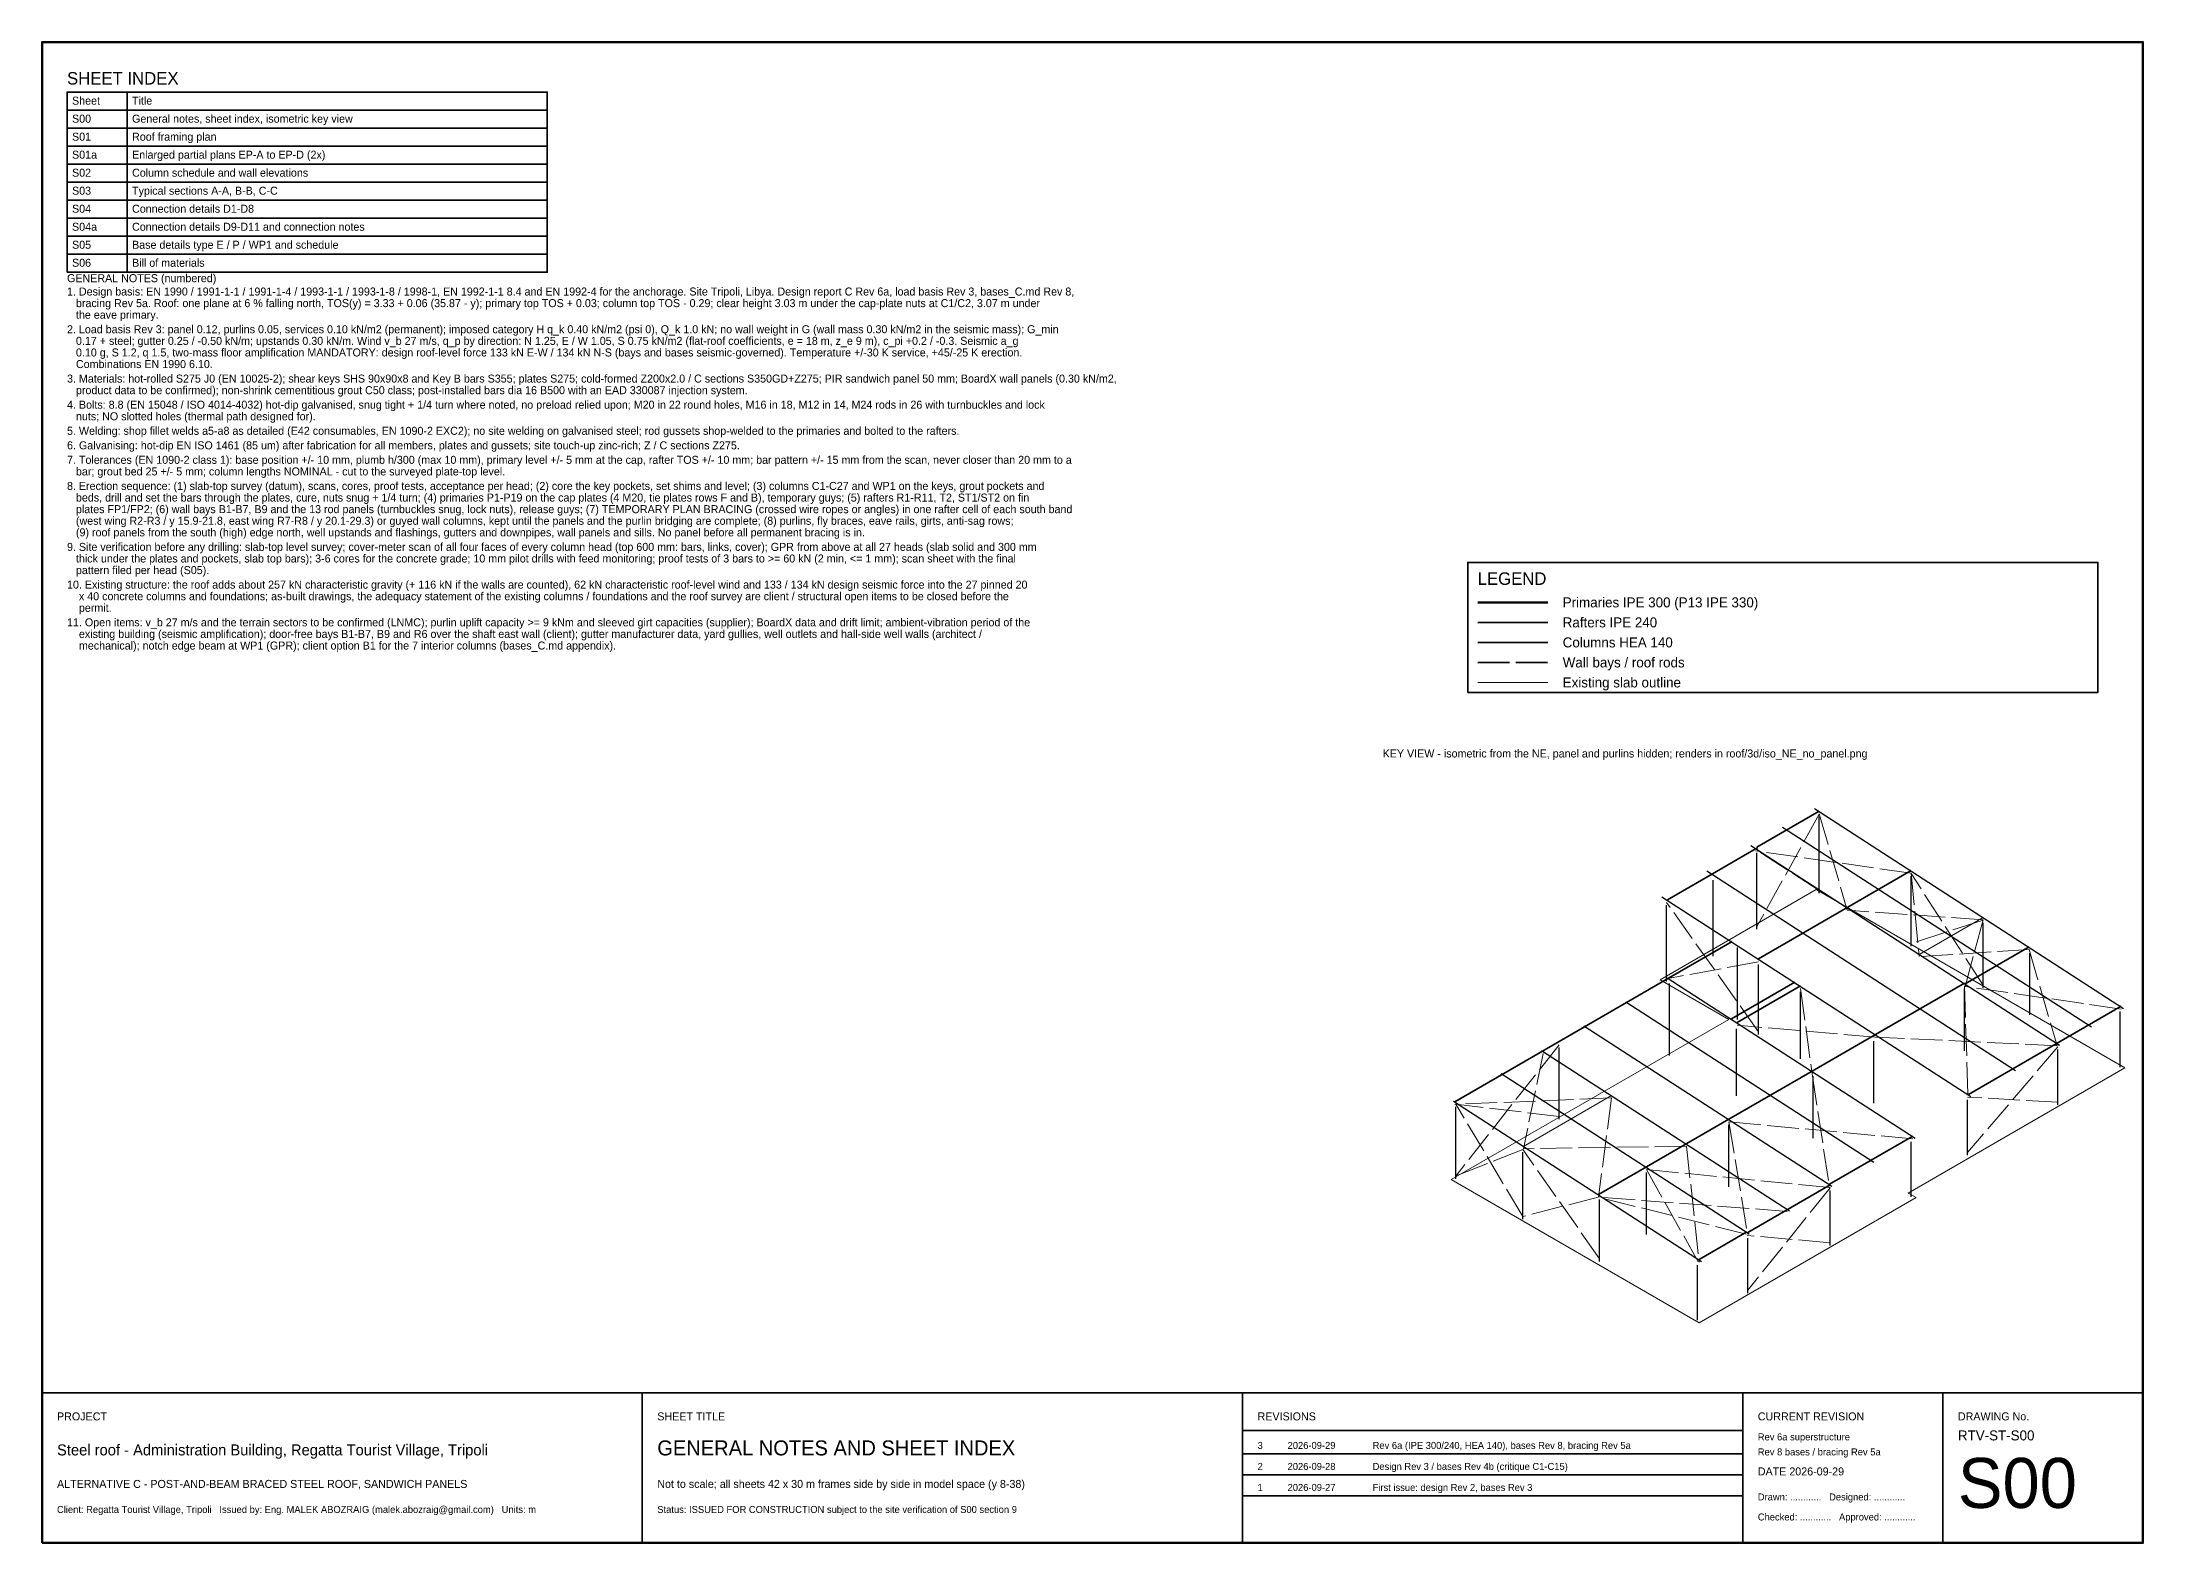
# Model space of a CAD drawing. Header units: metres. Extents: x 10 to 452, y 8 to 38.
# Drawn here: x 10 to 52, y 8 to 38 of the extents above; entities that cross this region are included whole.
import ezdxf

# ---------------------------------------------------------------- set-up
doc = ezdxf.new("R2010")
doc.units = ezdxf.units.M
doc.header["$LTSCALE"] = 0.5
doc.linetypes.add('DASHED', pattern=[1.524, 1.27, -0.254])
for name, color, linetype, lineweight in [('S-BRACE', 6, 'DASHED', 35), ('S-COL', 5, 'CONTINUOUS', 35), ('S-EXIST', 8, 'CONTINUOUS', 15), ('S-PRIM', 1, 'CONTINUOUS', 50), ('S-RAFT', 3, 'CONTINUOUS', 35), ('S-TEXT-DIM', 7, 'CONTINUOUS', 18), ('S-TEXT-NOTE', 7, 'CONTINUOUS', 18), ('S-TITLE', 7, 'CONTINUOUS', 35)]:
    doc.layers.add(name, color=color, linetype=linetype, lineweight=lineweight)

msp = doc.modelspace()

# ---------------------------------------------------------------- linework, layer by layer
at = {"layer": 'S-BRACE', "linetype": 'DASHED'}
msp.add_line((38.7, 25.6), (40.1, 25.6), dxfattribs=at)
at = {"layer": 'S-BRACE', "lineweight": 13}
for p, q in [((45.5295, 22.5664), (44.2825, 20.32)), ((45.5295, 22.5736), (46.0876, 20.6482)), ((45.5295, 21.04), (44.2825, 21.8464)), ((47.3659, 21.3862), (44.2513, 21.8356)), ((47.3659, 21.3862), (47.5249, 19.7188)), ((48.8031, 19.15), (47.3659, 21.379)), ((44.3136, 18.2176), (42.4773, 20.8042)), ((48.8031, 20.4568), (46.0876, 20.6482)), ((48.8031, 20.4496), (47.3659, 19.9798)), ((48.8031, 20.4568), (48.4446, 19.1241)), ((49.7228, 19.8621), (47.5249, 19.7188)), ((49.7228, 19.8621), (50.284, 17.9346)), ((49.7228, 19.8621), (50.284, 17.9346)), ((44.3136, 19.6168), (42.4773, 19.2778)), ((45.1554, 19.0797), (45.3861, 17.3774)), ((48.429, 19.1342), (48.5038, 16.9145)), ((51.5623, 18.6726), (48.4446, 19.1241)), ((51.5623, 18.6726), (48.4446, 19.1241)), ((46.655, 18.11), (43.8865, 18.3471)), ((50.2778, 17.9387), (46.655, 18.11)), ((40.3261, 17.9595), (38.2653, 15.334)), ((40.0081, 17.7831), (39.6153, 15.8811)), ((50.2996, 17.9174), (48.4913, 15.802)), ((45.3861, 17.3774), (45.7322, 15.1158)), ((41.3768, 16.8981), (38.2466, 16.7661)), ((41.3768, 16.8981), (41.1149, 14.9114)), ((50.2996, 16.81), (48.4913, 16.9115)), ((40.3261, 16.5238), (38.2653, 16.7697)), ((39.6028, 14.5258), (38.2653, 16.7697)), ((47.397, 16.077), (43.7213, 16.4162)), ((43.7213, 16.4162), (44.0985, 14.1536)), ((39.6028, 15.8667), (38.2653, 15.334)), ((41.1367, 13.6798), (39.6028, 15.8667)), ((42.8764, 15.9284), (39.6153, 15.8811)), ((42.8764, 15.9284), (43.1258, 13.611)), ((45.7478, 15.1058), (42.072, 15.464)), ((42.072, 15.464), (43.1102, 13.6211)), ((41.1367, 14.9168), (39.6028, 14.5258)), ((44.0673, 14.1737), (41.1149, 14.9114)), ((44.8873, 14.628), (41.1149, 14.9114)), ((45.7478, 15.0986), (44.0985, 13.0498)), ((45.7478, 14.002), (44.0985, 14.1464))]:
    msp.add_line(p, q, dxfattribs=at)
at = {"layer": 'S-COL'}
msp.add_line((38.7, 26), (40.1, 26), dxfattribs=at)
at = {"layer": 'S-COL', "lineweight": 25}
for p, q in [((45.5295, 20.986), (45.5295, 22.5124)), ((44.2825, 20.266), (44.2825, 21.7924)), ((43.4095, 19.726), (43.4095, 21.2502)), ((47.3659, 19.9258), (47.3659, 21.325)), ((42.4773, 19.2238), (42.4773, 20.7502)), ((48.8031, 19.096), (48.8031, 20.3956)), ((43.8959, 18.466), (43.8959, 19.9002)), ((49.7384, 18.556), (49.7384, 19.7908)), ((44.3136, 18.1636), (44.3136, 19.5628)), ((42.5366, 17.746), (42.5366, 19.1817)), ((45.1554, 17.6776), (45.1554, 19.0185)), ((48.429, 17.836), (48.429, 19.073)), ((51.5467, 17.512), (51.5467, 18.6215)), ((43.874, 16.9378), (43.874, 18.2787)), ((40.3261, 16.4698), (40.3261, 17.9055)), ((46.6207, 16.792), (46.6207, 18.029)), ((50.2996, 16.756), (50.2996, 17.8634)), ((45.4079, 16.0918), (45.4079, 17.3288)), ((48.4913, 15.748), (48.4913, 16.8575)), ((38.2653, 15.28), (38.2653, 16.7157)), ((43.7213, 15.118), (43.7213, 16.355)), ((47.369, 14.92), (47.369, 16.0187)), ((39.6028, 14.4718), (39.6028, 15.8127)), ((42.072, 14.1658), (42.072, 15.4028)), ((41.1367, 13.6258), (41.1367, 14.8628)), ((45.7478, 13.948), (45.7478, 15.0446)), ((44.0985, 12.9958), (44.0985, 14.0924)), ((43.0977, 12.454), (43.0977, 13.5527))]:
    msp.add_line(p, q, dxfattribs=at)
at = {"layer": 'S-EXIST'}
msp.add_line((38.7, 25.2), (40.1, 25.2), dxfattribs=at)
at = {"layer": 'S-EXIST', "lineweight": 15}
for p, q in [((45.4672, 21.058), (42.3495, 19.258)), ((51.6402, 17.494), (45.4672, 21.058)), ((42.3495, 19.258), (43.7213, 18.466)), ((43.7213, 18.466), (38.1718, 15.262)), ((47.3066, 14.992), (51.6402, 17.494)), ((38.1718, 15.262), (43.1289, 12.4)), ((43.1289, 12.4), (47.4625, 14.902)), ((47.4625, 14.902), (47.3066, 14.992))]:
    msp.add_line(p, q, dxfattribs=at)
at = {"layer": 'S-PRIM'}
msp.add_line((38.7, 26.8), (40.1, 26.8), dxfattribs=at)
at = {"layer": 'S-PRIM', "lineweight": 35}
for p, q in [((45.5295, 22.6276), (44.2825, 21.9076)), ((44.298, 21.8975), (43.3939, 21.3755)), ((47.3659, 21.4402), (44.3136, 19.678)), ((43.3939, 21.3755), (42.4929, 20.8553)), ((43.7867, 20.0187), (42.5178, 19.2861)), ((49.7228, 19.9161), (48.4446, 19.1781)), ((42.5178, 19.2861), (40.3261, 18.0207)), ((45.0401, 19.2082), (43.7712, 18.4756)), ((45.1554, 19.1337), (43.8865, 18.4011)), ((48.429, 19.1882), (46.655, 18.164)), ((51.5623, 18.7266), (50.284, 17.9886)), ((46.655, 18.164), (45.3861, 17.4314)), ((40.3261, 18.0207), (38.2466, 16.8201)), ((50.284, 17.9886), (48.51, 16.9644)), ((45.3861, 17.4314), (43.7213, 16.4702)), ((43.7213, 16.4702), (42.072, 15.518)), ((47.397, 16.131), (45.7322, 15.1698)), ((42.072, 15.518), (41.1149, 14.9654)), ((45.7478, 15.1598), (44.0985, 14.2076)), ((44.0829, 14.2176), (43.1258, 13.665))]:
    msp.add_line(p, q, dxfattribs=at)
at = {"layer": 'S-RAFT'}
msp.add_line((38.7, 26.4), (40.1, 26.4), dxfattribs=at)
at = {"layer": 'S-RAFT', "lineweight": 25}
for p, q in [((44.7969, 22.3083), (50.9699, 18.3166)), ((45.436, 22.6773), (51.609, 18.6856)), ((44.1578, 21.9393), (50.3308, 17.9476)), ((43.2817, 21.4335), (49.4547, 17.4418)), ((42.3838, 20.9151), (48.5568, 16.9234)), ((42.4867, 19.2954), (47.4438, 16.09)), ((41.6605, 18.8184), (46.6176, 15.613)), ((40.8218, 18.3342), (45.779, 15.1288)), ((39.9769, 17.8464), (44.9341, 14.641)), ((39.1726, 17.382), (44.1297, 14.1766)), ((38.2154, 16.8294), (43.1726, 13.624))]:
    msp.add_line(p, q, dxfattribs=at)
at = {"layer": 'S-RAFT', "lineweight": 18}
for p, q in [((48.8031, 20.5), (47.5249, 19.762)), ((41.3768, 16.9413), (39.6153, 15.9243))]:
    msp.add_line(p, q, dxfattribs=at)
at = {"layer": 'S-TITLE'}
for p, q in [((11.7, 33.4), (11.7, 37)), ((10.5, 36.64), (20.1, 36.64)), ((10.5, 36.28), (20.1, 36.28)), ((10.5, 35.92), (20.1, 35.92)), ((10.5, 35.56), (20.1, 35.56)), ((10.5, 35.2), (20.1, 35.2)), ((10.5, 34.84), (20.1, 34.84)), ((10.5, 34.48), (20.1, 34.48)), ((10.5, 34.12), (20.1, 34.12)), ((10.5, 33.76), (20.1, 33.76)), ((10, 11), (52, 11)), ((22, 8), (22, 11)), ((34, 8), (34, 11)), ((44, 8), (44, 11)), ((48, 8), (48, 11)), ((34, 10.25), (44, 10.25)), ((34, 9.78), (44, 9.78)), ((34, 9.36), (44, 9.36)), ((34, 8.94), (44, 8.94))]:
    msp.add_line(p, q, dxfattribs=at)
at = {"layer": 'S-TITLE', "lineweight": 70}
msp.add_lwpolyline([(10, 8), (52, 8), (52, 38), (10, 38)], close=True, dxfattribs=at)
at = {"layer": 'S-TITLE'}
for points in [[(10.5, 33.4), (20.1, 33.4), (20.1, 37), (10.5, 37)], [(38.5, 25), (51.1, 25), (51.1, 27.6), (38.5, 27.6)]]:
    msp.add_lwpolyline(points, close=True, dxfattribs=at)

# ---------------------------------------------------------------- texts
at = {"layer": 'S-TEXT-DIM'}
for s, p in [('Sheet', (10.6, 36.748)), ('S00', (10.6, 36.388)), ('Title', (11.8, 36.748)), ('General notes, sheet index, isometric key view', (11.8, 36.388)), ('S01', (10.6, 36.028)), ('Roof framing plan', (11.8, 36.028)), ('S01a', (10.6, 35.668)), ('Enlarged partial plans EP-A to EP-D (2x)', (11.8, 35.668)), ('S02', (10.6, 35.308)), ('Column schedule and wall elevations', (11.8, 35.308)), ('S03', (10.6, 34.948)), ('Typical sections A-A, B-B, C-C', (11.8, 34.948)), ('S04', (10.6, 34.588)), ('Connection details D1-D8', (11.8, 34.588)), ('S04a', (10.6, 34.228)), ('S05', (10.6, 33.868)), ('Connection details D9-D11 and connection notes', (11.8, 34.228)), ('Base details type E / P / WP1 and schedule', (11.8, 33.868)), ('S06', (10.6, 33.508)), ('Bill of materials', (11.8, 33.508))]:
    msp.add_text(s, height=0.16, dxfattribs=at).set_placement(p)
at = {"layer": 'S-TEXT-NOTE'}
for s, height, p in [('SHEET INDEX', 0.25, (10.5, 37.15)), ('GENERAL NOTES (numbered)', 0.16, (10.5, 33.2)), ('1. Design basis: EN 1990 / 1991-1-1 / 1991-1-4 / 1993-1-1 / 1993-1-8 / 1998-1, EN 1992-1-1 8.4 and EN 1992-4 for the anchorage. Site Tripoli, Libya. Design report C Rev 6a, load basis Rev 3, bases_C.md Rev 8,', 0.16, (10.5, 32.9332)), ('   bracing Rev 5a. Roof: one plane at 6 % falling north, TOS(y) = 3.33 + 0.06 (35.87 - y); primary top TOS + 0.03; column top TOS - 0.29; clear height 3.03 m under the cap-plate nuts at C1/C2, 3.07 m under', 0.16, (10.5, 32.7012)), ('2. Load basis Rev 3: panel 0.12, purlins 0.05, services 0.10 kN/m2 (permanent); imposed category H q_k 0.40 kN/m2 (psi 0), Q_k 1.0 kN; no wall weight in G (wall mass 0.30 kN/m2 in the seismic mass); G_min', 0.16, (10.5, 32.1792)), ('   the eave primary.', 0.16, (10.5, 32.4692)), ('   0.17 + steel; gutter 0.25 / -0.50 kN/m; upstands 0.30 kN/m. Wind v_b 27 m/s, q_p by direction: N 1.25, E / W 1.05, S 0.75 kN/m2 (flat-roof coefficients, e = 18 m, z_e 9 m), c_pi +0.2 / -0.3. Seismic a_g', 0.16, (10.5, 31.9472)), ('   0.10 g, S 1.2, q 1.5, two-mass floor amplification MANDATORY: design roof-level force 133 kN E-W / 134 kN N-S (bays and bases seismic-governed). Temperature +/-30 K service, +45/-25 K erection.', 0.16, (10.5, 31.7152)), ('   Combinations EN 1990 6.10.', 0.16, (10.5, 31.4832)), ('3. Materials: hot-rolled S275 J0 (EN 10025-2); shear keys SHS 90x90x8 and Key B bars S355; plates S275; cold-formed Z200x2.0 / C sections S350GD+Z275; PIR sandwich panel 50 mm; BoardX wall panels (0.30 kN/m2,', 0.16, (10.5, 31.1932)), ('   product data to be confirmed); non-shrink cementitious grout C50 class; post-installed bars dia 16 B500 with an EAD 330087 injection system.', 0.16, (10.5, 30.9612)), ('4. Bolts: 8.8 (EN 15048 / ISO 4014-4032) hot-dip galvanised, snug tight + 1/4 turn where noted, no preload relied upon; M20 in 22 round holes, M16 in 18, M12 in 14, M24 rods in 26 with turnbuckles and lock', 0.16, (10.5, 30.6712)), ('5. Welding: shop fillet welds a5-a8 as detailed (E42 consumables, EN 1090-2 EXC2); no site welding on galvanised steel; rod gussets shop-welded to the primaries and bolted to the rafters.', 0.16, (10.5, 30.1492)), ('   nuts; NO slotted holes (thermal path designed for).', 0.16, (10.5, 30.4392)), ('6. Galvanising: hot-dip EN ISO 1461 (85 um) after fabrication for all members, plates and gussets; site touch-up zinc-rich; Z / C sections Z275.', 0.16, (10.5, 29.8592)), ('7. Tolerances (EN 1090-2 class 1): base position +/- 10 mm, plumb h/300 (max 10 mm), primary level +/- 5 mm at the cap, rafter TOS +/- 10 mm; bar pattern +/- 15 mm from the scan, never closer than 20 mm to a', 0.16, (10.5, 29.5692)), ('   bar; grout bed 25 +/- 5 mm; column lengths NOMINAL - cut to the surveyed plate-top level.', 0.16, (10.5, 29.3372)), ('8. Erection sequence: (1) slab-top survey (datum), scans, cores, proof tests, acceptance per head; (2) core the key pockets, set shims and level; (3) columns C1-C27 and WP1 on the keys, grout pockets and', 0.16, (10.5, 29.0472)), ('   beds, drill and set the bars through the plates, cure, nuts snug + 1/4 turn; (4) primaries P1-P19 on the cap plates (4 M20, tie plates rows F and B), temporary guys; (5) rafters R1-R11, T2, ST1/ST2 on fin', 0.16, (10.5, 28.8152)), ('   plates FP1/FP2; (6) wall bays B1-B7, B9 and the 13 rod panels (turnbuckles snug, lock nuts), release guys; (7) TEMPORARY PLAN BRACING (crossed wire ropes or angles) in one rafter cell of each south band', 0.16, (10.5, 28.5832)), ('   (west wing R2-R3 / y 15.9-21.8, east wing R7-R8 / y 20.1-29.3) or guyed wall columns, kept until the panels and the purlin bridging are complete; (8) purlins, fly braces, eave rails, girts, anti-sag rows;', 0.16, (10.5, 28.3512)), ('   (9) roof panels from the south (high) edge north, well upstands and flashings, gutters and downpipes, wall panels and sills. No panel before all permanent bracing is in.', 0.16, (10.5, 28.1192)), ('9. Site verification before any drilling: slab-top level survey; cover-meter scan of all four faces of every column head (top 600 mm: bars, links, cover); GPR from above at all 27 heads (slab solid and 300 mm', 0.16, (10.5, 27.8292)), ('   thick under the plates and pockets, slab top bars); 3-6 cores for the concrete grade; 10 mm pilot drills with feed monitoring; proof tests of 3 bars to >= 60 kN (2 min, <= 1 mm); scan sheet with the final', 0.16, (10.5, 27.5972)), ('   pattern filed per head (S05).', 0.16, (10.5, 27.3652)), ('LEGEND', 0.25, (38.7, 27.15)), ('10. Existing structure: the roof adds about 257 kN characteristic gravity (+ 116 kN if the walls are counted), 62 kN characteristic roof-level wind and 133 / 134 kN design seismic force into the 27 pinned 20', 0.16, (10.5, 27.0752)), ('    x 40 concrete columns and foundations; as-built drawings, the adequacy statement of the existing columns / foundations and the roof survey are client / structural open items to be closed before the', 0.16, (10.5, 26.8432)), ('Primaries IPE 300 (P13 IPE 330)', 0.2, (40.4, 26.7)), ('11. Open items: v_b 27 m/s and the terrain sectors to be confirmed (LNMC); purlin uplift capacity >= 9 kNm and sleeved girt capacities (supplier); BoardX data and drift limit; ambient-vibration period of the', 0.16, (10.5, 26.3212)), ('    permit.', 0.16, (10.5, 26.6112)), ('Rafters IPE 240', 0.2, (40.4, 26.3)), ('    existing building (seismic amplification); door-free bays B1-B7, B9 and R6 over the shaft east wall (client); gutter manufacturer data, yard gullies, well outlets and hall-side well walls (architect /', 0.16, (10.5, 26.0892)), ('Columns HEA 140', 0.2, (40.4, 25.9)), ('    mechanical); notch edge beam at WP1 (GPR); client option B1 for the 7 interior columns (bases_C.md appendix).', 0.16, (10.5, 25.8572)), ('Wall bays / roof rods', 0.2, (40.4, 25.5)), ('Existing slab outline', 0.2, (40.4, 25.1)), ('KEY VIEW - isometric from the NE, panel and purlins hidden; renders in roof/3d/iso_NE_no_panel.png', 0.16, (36.8, 23.7)), ('PROJECT', 0.16, (10.3, 10.45)), ('SHEET TITLE', 0.16, (22.3, 10.45)), ('REVISIONS', 0.16, (34.3, 10.45)), ('CURRENT REVISION', 0.16, (44.3, 10.45)), ('DRAWING No.', 0.16, (48.3, 10.45)), ('Rev 6a superstructure', 0.14, (44.3, 10.05)), ('RTV-ST-S00', 0.2, (48.3, 10.05)), ('Steel roof - Administration Building, Regatta Tourist Village, Tripoli', 0.22, (10.3, 9.75)), ('GENERAL NOTES AND SHEET INDEX', 0.3, (22.3, 9.75)), ('3', 0.14, (34.3, 9.88)), ('2026-09-29', 0.14, (34.9, 9.88)), ('Rev 6a (IPE 300/240, HEA 140), bases Rev 8, bracing Rev 5a', 0.14, (36.6, 9.88)), ('Rev 8 bases / bracing Rev 5a', 0.14, (44.3, 9.75)), ('S00', 1, (48.3, 8.7)), ('ALTERNATIVE C - POST-AND-BEAM BRACED STEEL ROOF, SANDWICH PANELS', 0.16, (10.3, 9.1)), ('Not to scale; all sheets 42 x 30 m frames side by side in model space (y 8-38)', 0.16, (22.3, 9.1)), ('2', 0.14, (34.3, 9.46)), ('2026-09-28', 0.14, (34.9, 9.46)), ('Design Rev 3 / bases Rev 4b (critique C1-C15)', 0.14, (36.6, 9.46)), ('DATE 2026-09-29', 0.16, (44.3, 9.35)), ('1', 0.14, (34.3, 9.04)), ('2026-09-27', 0.14, (34.9, 9.04)), ('First issue: design Rev 2, bases Rev 3', 0.14, (36.6, 9.04)), ('Drawn: ............   Designed: ............', 0.14, (44.3, 8.85)), ('Client: Regatta Tourist Village, Tripoli   Issued by: Eng. MALEK ABOZRAIG (malek.abozraig@gmail.com)   Units: m', 0.14, (10.3, 8.6)), ('Status: ISSUED FOR CONSTRUCTION subject to the site verification of S00 section 9', 0.14, (22.3, 8.6)), ('Checked: ............   Approved: ............', 0.14, (44.3, 8.45))]:
    msp.add_text(s, height=height, dxfattribs=at).set_placement(p)

doc.saveas('drawing.dxf')
